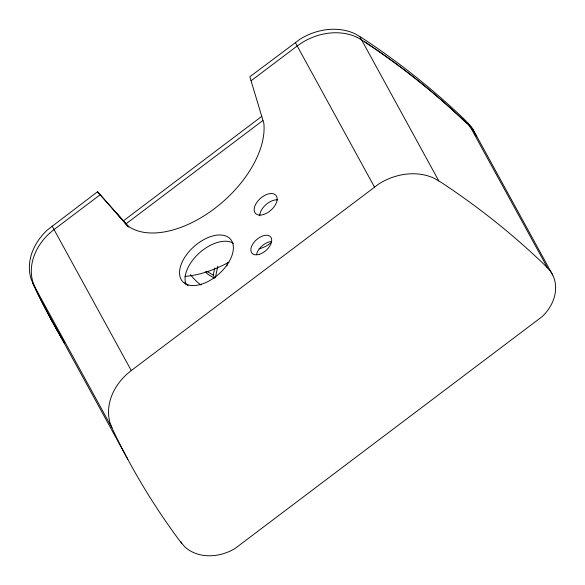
<?xml version="1.0" encoding="UTF-8"?>
<svg xmlns="http://www.w3.org/2000/svg" width="585" height="585" viewBox="0 0 585 585"><rect width="100%" height="100%" fill="white"/><g stroke="black" fill="none" stroke-linecap="round" stroke-linejoin="round"><path stroke-width="0.88" d="M214.417 277.253L213.262 275.14L214.739 268.003M215.375 277.773L217.774 266.175M226.892 265.963L227.631 262.394M128.744 226.987L97.541 191.748L47.692 229.708A54.61 44.124 -28.7 0 0 31.012 278.767L34.186 286.365A1018.836 823.212 -28.7 0 0 61.754 337.998M49.623 233.232L54.069 229.547M131.267 370.554L126.85 374.217A54.61 44.124 -28.7 0 0 110.17 423.277L113.344 430.874A1018.836 823.212 -28.7 0 0 179.207 540.152L184.67 546.726A42.771 34.559 -28.7 0 0 234.973 548.547L542.12 316.646A42.464 34.31 -28.7 0 0 550.258 270.987L544.233 264.552A1018.836 823.212 -28.7 0 0 441.865 182.834L434.458 178.425A54.61 44.124 -28.7 0 0 379.204 183.69L131.267 370.554L52.109 226.044M474.991 134.06A42.464 34.31 -28.7 0 0 471.1 126.477L465.075 120.042A1018.836 823.212 -28.7 0 0 362.707 38.325L355.3 33.915A54.61 44.124 -28.7 0 0 300.046 39.18L249.846 76.745L263.85 123.355A88.671 51.407 -41.4 0 1 214.468 208.648A88.671 51.407 -41.4 0 1 127.896 226M54.039 229.569L100.21 194.71M251.067 80.81L297.231 45.952M261.722 116.4L123.252 220.94L128.334 226.622M125.899 223.923L262.965 120.437M297.209 45.974L302.006 42.683A54.61 44.124 -28.7 0 1 357.26 37.418M357.23 37.44L361.567 39.824L438.765 180.838M206.71 271.243L213.262 275.14M214.461 278.233L208.64 274.767A67.604 54.624 -28.7 0 1 205.276 271.725M359.607 36.328L361.537 39.853L364.667 41.828A1018.836 823.212 -28.7 0 1 467.035 123.537L473.06 129.98A42.464 34.31 -28.7 0 1 476.387 136.122M116.656 213.32L128.503 226.775M97.541 191.748L125.929 223.901M470.15 126.667L473.031 130.002M475.473 133.965L552.671 274.972M468.219 123.135L547.384 267.645M295.279 42.449L374.437 186.959M180.816 541.82L181.694 543.421M32.687 283.155L111.852 427.664M50.624 318.335L127.823 459.349M36.146 289.867A1018.836 823.212 -28.7 0 0 64.621 343.022A1018.836 823.212 -28.7 0 1 36.116 289.889L32.965 282.27A54.61 44.124 -28.7 0 1 49.652 233.21M64.028 341.808A1018.836 823.212 -28.7 0 1 63.114 340.28M364.638 41.849A1018.836 823.212 -28.7 0 1 467.005 123.567M271.601 242.256A23.948 19.349 -28.7 0 1 259.104 248.815M200.991 285.049A80.569 65.096 -28.7 0 1 190.425 274.621M188.092 285.794A91.07 73.578 -28.7 0 1 184.845 282.73M228.867 262.212A98.997 57.389 -41.4 0 1 184.853 276.391M259.674 215.843A13.645 7.905 -41.4 0 1 265.926 204.648A13.645 7.905 -41.4 0 1 277.824 199.836M185.92 284.164A31.963 18.53 -41.4 0 1 200.231 252.186A31.963 18.53 -41.4 0 1 233.459 243.294M256.544 254.533A12.38 7.174 -41.4 0 1 271.272 241.539M263.586 214.512A13.645 7.905 -41.4 0 0 276.486 196.143A13.645 7.905 -41.4 0 0 256.895 202.3A13.645 7.905 -41.4 0 0 263.586 214.512M201.62 284.149A31.963 18.53 -41.4 0 0 231.835 241.115A31.963 18.53 -41.4 0 0 185.957 255.535A31.963 18.53 -41.4 0 0 201.62 284.149M259.411 254.307A12.38 7.174 -41.4 0 0 271.118 237.634A12.38 7.174 -41.4 0 0 253.349 243.221A12.38 7.174 -41.4 0 0 259.411 254.307"/></g></svg>
